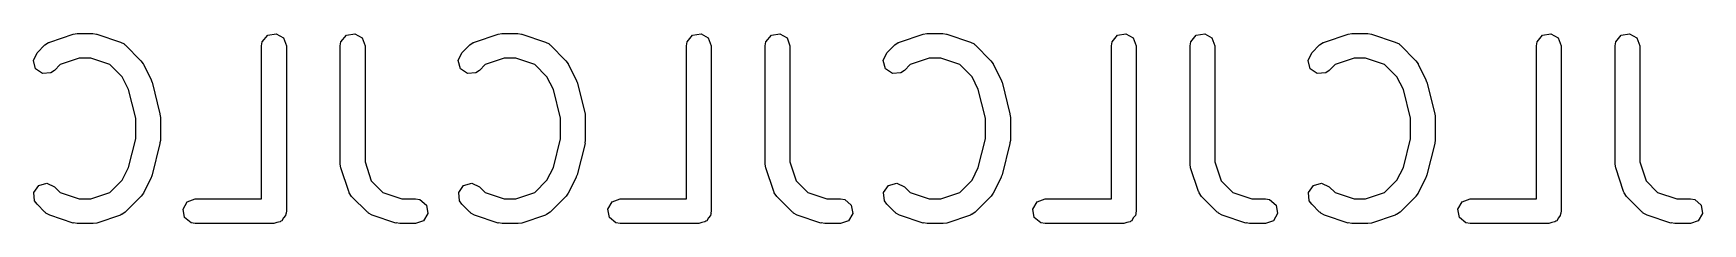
# Model space of a CAD drawing. Extents: x 99 to 497, y -208 to -173.
# Drawn here: x 486.46 to 496.56, y -174.52 to -173.37 of the extents above; entities outside this region: 1.
import ezdxf

# ---------------------------------------------------------------- set-up
doc = ezdxf.new("R2010")
doc.units = 0
doc.layers.add('BLACK', color=7, linetype='CONTINUOUS')

msp = doc.modelspace()

# ---------------------------------------------------------------- linework, layer by layer
at = {"layer": 'BLACK', "linetype": 'CONTINUOUS'}
for p, q in [((486.532, -173.437), (486.554, -173.422)), ((486.554, -173.422), (486.558, -173.422)), ((486.558, -173.422), (486.562, -173.419)), ((486.562, -173.419), (486.704, -173.371)), ((486.704, -173.371), (486.727, -173.368)), ((486.727, -173.368), (486.728, -173.367)), ((486.728, -173.367), (486.823, -173.367)), ((486.823, -173.367), (486.845, -173.371)), ((486.845, -173.371), (486.847, -173.371)), ((486.847, -173.371), (486.99, -173.419)), ((486.99, -173.419), (487.013, -173.431)), ((487.013, -173.431), (487.015, -173.435)), ((487.844, -173.442), (487.848, -173.417)), ((487.848, -173.417), (487.881, -173.377)), ((487.881, -173.377), (487.932, -173.369)), ((487.932, -173.369), (487.976, -173.394)), ((487.976, -173.394), (487.994, -173.442)), ((488.32, -173.442), (488.324, -173.417)), ((488.324, -173.417), (488.357, -173.377)), ((488.357, -173.377), (488.408, -173.369)), ((488.408, -173.369), (488.452, -173.394)), ((488.452, -173.394), (488.47, -173.442)), ((489.104, -173.437), (489.125, -173.422)), ((489.125, -173.422), (489.129, -173.422)), ((489.129, -173.422), (489.133, -173.419)), ((489.133, -173.419), (489.276, -173.371)), ((489.276, -173.371), (489.298, -173.368)), ((489.298, -173.368), (489.3, -173.367)), ((489.3, -173.367), (489.395, -173.367)), ((489.395, -173.367), (489.417, -173.371)), ((489.417, -173.371), (489.418, -173.371)), ((489.418, -173.371), (489.561, -173.419)), ((489.561, -173.419), (489.584, -173.431)), ((489.584, -173.431), (489.587, -173.435)), ((490.415, -173.442), (490.42, -173.417)), ((490.42, -173.417), (490.452, -173.377)), ((490.452, -173.377), (490.503, -173.369)), ((490.503, -173.369), (490.547, -173.394)), ((490.547, -173.394), (490.565, -173.442)), ((490.891, -173.442), (490.896, -173.417)), ((490.896, -173.417), (490.929, -173.377)), ((490.929, -173.377), (490.979, -173.369)), ((490.979, -173.369), (491.024, -173.394)), ((491.024, -173.394), (491.041, -173.442)), ((491.675, -173.437), (491.696, -173.422)), ((491.696, -173.422), (491.701, -173.422)), ((491.701, -173.422), (491.704, -173.419)), ((491.704, -173.419), (491.847, -173.371)), ((491.847, -173.371), (491.869, -173.368)), ((491.869, -173.368), (491.871, -173.367)), ((491.871, -173.367), (491.966, -173.367)), ((491.966, -173.367), (491.988, -173.371)), ((491.988, -173.371), (491.99, -173.371)), ((491.99, -173.371), (492.133, -173.419)), ((492.133, -173.419), (492.156, -173.431)), ((492.156, -173.431), (492.158, -173.435)), ((492.986, -173.442), (492.991, -173.417)), ((492.991, -173.417), (493.024, -173.377)), ((493.024, -173.377), (493.074, -173.369)), ((493.074, -173.369), (493.119, -173.394)), ((493.119, -173.394), (493.136, -173.442)), ((493.463, -173.442), (493.467, -173.417)), ((493.467, -173.417), (493.5, -173.377)), ((493.5, -173.377), (493.551, -173.369)), ((493.551, -173.369), (493.595, -173.394)), ((493.595, -173.394), (493.613, -173.442)), ((494.246, -173.437), (494.268, -173.422)), ((494.268, -173.422), (494.272, -173.422)), ((494.272, -173.422), (494.276, -173.419)), ((494.276, -173.419), (494.419, -173.371)), ((494.419, -173.371), (494.441, -173.368)), ((494.441, -173.368), (494.442, -173.367)), ((494.442, -173.367), (494.538, -173.367)), ((494.538, -173.367), (494.56, -173.371)), ((494.56, -173.371), (494.561, -173.371)), ((494.561, -173.371), (494.704, -173.419)), ((494.704, -173.419), (494.727, -173.431)), ((494.727, -173.431), (494.729, -173.435)), ((495.558, -173.442), (495.562, -173.417)), ((495.562, -173.417), (495.595, -173.377)), ((495.595, -173.377), (495.646, -173.369)), ((495.646, -173.369), (495.69, -173.394)), ((495.69, -173.394), (495.708, -173.442)), ((496.034, -173.442), (496.039, -173.417)), ((496.039, -173.417), (496.072, -173.377)), ((496.072, -173.377), (496.122, -173.369)), ((496.122, -173.369), (496.166, -173.394)), ((496.166, -173.394), (496.184, -173.442)), ((486.463, -173.531), (486.485, -173.485)), ((486.476, -173.581), (486.463, -173.531)), ((486.485, -173.485), (486.532, -173.437)), ((486.74, -173.517), (486.626, -173.556)), ((486.811, -173.517), (486.74, -173.517)), ((486.926, -173.556), (486.811, -173.517)), ((487.015, -173.435), (487.019, -173.437)), ((487.019, -173.437), (487.114, -173.532)), ((487.114, -173.532), (487.127, -173.551)), ((487.844, -174.367), (487.844, -173.442)), ((487.994, -173.442), (487.994, -174.442)), ((488.32, -174.157), (488.32, -173.442)), ((488.47, -173.442), (488.47, -174.144)), ((489.034, -173.531), (489.056, -173.485)), ((489.048, -173.581), (489.034, -173.531)), ((489.056, -173.485), (489.104, -173.437)), ((489.312, -173.517), (489.197, -173.556)), ((489.383, -173.517), (489.312, -173.517)), ((489.497, -173.556), (489.383, -173.517)), ((489.587, -173.435), (489.591, -173.437)), ((489.591, -173.437), (489.686, -173.532)), ((489.686, -173.532), (489.699, -173.551)), ((490.415, -174.367), (490.415, -173.442)), ((490.565, -173.442), (490.565, -174.442)), ((490.891, -174.157), (490.891, -173.442)), ((491.041, -173.442), (491.041, -174.144)), ((491.606, -173.531), (491.627, -173.485)), ((491.619, -173.581), (491.606, -173.531)), ((491.627, -173.485), (491.675, -173.437)), ((491.883, -173.517), (491.769, -173.556)), ((491.954, -173.517), (491.883, -173.517)), ((492.069, -173.556), (491.954, -173.517)), ((492.158, -173.435), (492.162, -173.437)), ((492.162, -173.437), (492.257, -173.532)), ((492.257, -173.532), (492.27, -173.551)), ((492.986, -174.367), (492.986, -173.442)), ((493.136, -173.442), (493.136, -174.442)), ((493.463, -174.157), (493.463, -173.442)), ((493.613, -173.442), (493.613, -174.144)), ((494.177, -173.531), (494.199, -173.485)), ((494.19, -173.581), (494.177, -173.531)), ((494.199, -173.485), (494.246, -173.437)), ((494.455, -173.517), (494.34, -173.556)), ((494.525, -173.517), (494.455, -173.517)), ((494.64, -173.556), (494.525, -173.517)), ((494.729, -173.435), (494.734, -173.437)), ((494.734, -173.437), (494.829, -173.532)), ((494.829, -173.532), (494.842, -173.551)), ((495.558, -174.367), (495.558, -173.442)), ((495.708, -173.442), (495.708, -174.442)), ((496.034, -174.157), (496.034, -173.442)), ((496.184, -173.442), (496.184, -174.144)), ((486.518, -173.61), (486.476, -173.581)), ((486.569, -173.606), (486.518, -173.61)), ((486.591, -173.591), (486.569, -173.606)), ((486.626, -173.556), (486.591, -173.591)), ((487, -173.63), (486.926, -173.556)), ((487.038, -173.707), (487, -173.63)), ((487.127, -173.551), (487.129, -173.552)), ((487.129, -173.552), (487.176, -173.647)), ((489.09, -173.61), (489.048, -173.581)), ((489.141, -173.606), (489.09, -173.61)), ((489.162, -173.591), (489.141, -173.606)), ((489.197, -173.556), (489.162, -173.591)), ((489.571, -173.63), (489.497, -173.556)), ((489.61, -173.707), (489.571, -173.63)), ((489.699, -173.551), (489.7, -173.552)), ((489.7, -173.552), (489.748, -173.647)), ((491.661, -173.61), (491.619, -173.581)), ((491.712, -173.606), (491.661, -173.61)), ((491.734, -173.591), (491.712, -173.606)), ((491.769, -173.556), (491.734, -173.591)), ((492.143, -173.63), (492.069, -173.556)), ((492.181, -173.707), (492.143, -173.63)), ((492.27, -173.551), (492.271, -173.552)), ((492.271, -173.552), (492.319, -173.647)), ((494.232, -173.61), (494.19, -173.581)), ((494.284, -173.606), (494.232, -173.61)), ((494.305, -173.591), (494.284, -173.606)), ((494.34, -173.556), (494.305, -173.591)), ((494.714, -173.63), (494.64, -173.556)), ((494.753, -173.707), (494.714, -173.63)), ((494.842, -173.551), (494.843, -173.552)), ((494.843, -173.552), (494.89, -173.647)), ((487.082, -173.88), (487.038, -173.707)), ((487.176, -173.647), (487.18, -173.659)), ((487.18, -173.659), (487.182, -173.662)), ((487.182, -173.662), (487.229, -173.853)), ((489.653, -173.88), (489.61, -173.707)), ((489.748, -173.647), (489.751, -173.659)), ((489.751, -173.659), (489.753, -173.662)), ((489.753, -173.662), (489.801, -173.853)), ((492.225, -173.88), (492.181, -173.707)), ((492.319, -173.647), (492.323, -173.659)), ((492.323, -173.659), (492.325, -173.662)), ((492.325, -173.662), (492.372, -173.853)), ((494.796, -173.88), (494.753, -173.707)), ((494.89, -173.647), (494.894, -173.659)), ((494.894, -173.659), (494.896, -173.662)), ((494.896, -173.662), (494.944, -173.853)), ((487.082, -174.005), (487.082, -173.88)), ((487.229, -173.853), (487.23, -173.868)), ((487.23, -173.868), (487.232, -173.871)), ((487.232, -173.871), (487.232, -174.014)), ((489.653, -174.005), (489.653, -173.88)), ((489.801, -173.853), (489.802, -173.868)), ((489.802, -173.868), (489.803, -173.871)), ((489.803, -173.871), (489.803, -174.014)), ((492.225, -174.005), (492.225, -173.88)), ((492.372, -173.853), (492.373, -173.868)), ((492.373, -173.868), (492.375, -173.871)), ((492.375, -173.871), (492.375, -174.014)), ((494.796, -174.005), (494.796, -173.88)), ((494.944, -173.853), (494.945, -173.868)), ((494.945, -173.868), (494.946, -173.871)), ((494.946, -173.871), (494.946, -174.014)), ((487.038, -174.178), (487.082, -174.005)), ((487.229, -174.032), (487.182, -174.222)), ((487.232, -174.014), (487.229, -174.029)), ((487.229, -174.029), (487.229, -174.032)), ((489.61, -174.178), (489.653, -174.005)), ((489.801, -174.032), (489.753, -174.222)), ((489.803, -174.014), (489.8, -174.029)), ((489.8, -174.029), (489.801, -174.032)), ((492.181, -174.178), (492.225, -174.005)), ((492.372, -174.032), (492.325, -174.222)), ((492.375, -174.014), (492.372, -174.029)), ((492.372, -174.029), (492.372, -174.032)), ((494.753, -174.178), (494.796, -174.005)), ((494.944, -174.032), (494.896, -174.222)), ((494.946, -174.014), (494.943, -174.029)), ((494.943, -174.029), (494.944, -174.032)), ((487, -174.255), (487.038, -174.178)), ((487.176, -174.238), (487.129, -174.333)), ((487.177, -174.234), (487.176, -174.238)), ((487.182, -174.222), (487.177, -174.234)), ((488.32, -174.158), (488.32, -174.157)), ((488.324, -174.18), (488.32, -174.158)), ((488.371, -174.323), (488.324, -174.18)), ((488.47, -174.144), (488.508, -174.259)), ((489.571, -174.255), (489.61, -174.178)), ((489.748, -174.238), (489.7, -174.333)), ((489.753, -174.222), (489.748, -174.234)), ((489.748, -174.234), (489.748, -174.238)), ((490.892, -174.158), (490.891, -174.157)), ((490.895, -174.18), (490.892, -174.158)), ((490.943, -174.323), (490.895, -174.18)), ((491.041, -174.144), (491.079, -174.259)), ((492.143, -174.255), (492.181, -174.178)), ((492.319, -174.238), (492.271, -174.333)), ((492.325, -174.222), (492.319, -174.234)), ((492.319, -174.234), (492.319, -174.238)), ((493.463, -174.158), (493.463, -174.157)), ((493.466, -174.18), (493.463, -174.158)), ((493.514, -174.323), (493.466, -174.18)), ((493.613, -174.144), (493.651, -174.259)), ((494.714, -174.255), (494.753, -174.178)), ((494.89, -174.238), (494.843, -174.333)), ((494.891, -174.234), (494.89, -174.238)), ((494.896, -174.222), (494.891, -174.234)), ((496.035, -174.158), (496.034, -174.157)), ((496.038, -174.18), (496.035, -174.158)), ((496.086, -174.323), (496.038, -174.18)), ((496.184, -174.144), (496.222, -174.259)), ((486.465, -174.328), (486.495, -174.286)), ((486.47, -174.379), (486.465, -174.328)), ((486.495, -174.286), (486.544, -174.272)), ((486.544, -174.272), (486.591, -174.294)), ((486.591, -174.294), (486.626, -174.329)), ((486.626, -174.329), (486.74, -174.367)), ((486.811, -174.367), (486.926, -174.329)), ((486.926, -174.329), (487, -174.255)), ((487.129, -174.333), (487.115, -174.351)), ((488.374, -174.327), (488.371, -174.323)), ((488.374, -174.331), (488.374, -174.327)), ((488.389, -174.353), (488.374, -174.331)), ((488.508, -174.259), (488.578, -174.329)), ((488.578, -174.329), (488.693, -174.367)), ((489.037, -174.328), (489.066, -174.286)), ((489.041, -174.379), (489.037, -174.328)), ((489.066, -174.286), (489.116, -174.272)), ((489.116, -174.272), (489.162, -174.294)), ((489.162, -174.294), (489.197, -174.329)), ((489.197, -174.329), (489.312, -174.367)), ((489.383, -174.367), (489.497, -174.329)), ((489.497, -174.329), (489.571, -174.255)), ((489.7, -174.333), (489.687, -174.351)), ((490.945, -174.327), (490.943, -174.323)), ((490.946, -174.331), (490.945, -174.327)), ((490.961, -174.353), (490.946, -174.331)), ((491.079, -174.259), (491.15, -174.329)), ((491.15, -174.329), (491.264, -174.367)), ((491.608, -174.328), (491.637, -174.286)), ((491.613, -174.379), (491.608, -174.328)), ((491.637, -174.286), (491.687, -174.272)), ((491.687, -174.272), (491.734, -174.294)), ((491.734, -174.294), (491.769, -174.329)), ((491.769, -174.329), (491.883, -174.367)), ((491.954, -174.367), (492.069, -174.329)), ((492.069, -174.329), (492.143, -174.255)), ((492.271, -174.333), (492.258, -174.351)), ((493.517, -174.327), (493.514, -174.323)), ((493.517, -174.331), (493.517, -174.327)), ((493.532, -174.353), (493.517, -174.331)), ((493.651, -174.259), (493.721, -174.329)), ((493.721, -174.329), (493.836, -174.367)), ((494.179, -174.328), (494.209, -174.286)), ((494.184, -174.379), (494.179, -174.328)), ((494.209, -174.286), (494.258, -174.272)), ((494.258, -174.272), (494.305, -174.294)), ((494.305, -174.294), (494.34, -174.329)), ((494.34, -174.329), (494.455, -174.367)), ((494.525, -174.367), (494.64, -174.329)), ((494.64, -174.329), (494.714, -174.255)), ((494.843, -174.333), (494.829, -174.351)), ((496.088, -174.327), (496.086, -174.323)), ((496.089, -174.331), (496.088, -174.327)), ((496.104, -174.353), (496.089, -174.331)), ((496.222, -174.259), (496.292, -174.329)), ((496.292, -174.329), (496.407, -174.367)), ((486.485, -174.4), (486.47, -174.379)), ((486.532, -174.448), (486.485, -174.4)), ((486.74, -174.367), (486.811, -174.367)), ((487.114, -174.353), (487.019, -174.448)), ((487.115, -174.351), (487.114, -174.353)), ((487.369, -174.429), (487.394, -174.385)), ((487.377, -174.48), (487.369, -174.429)), ((487.394, -174.385), (487.442, -174.367)), ((487.442, -174.367), (487.844, -174.367)), ((487.994, -174.442), (487.992, -174.452)), ((488.485, -174.448), (488.389, -174.353)), ((488.693, -174.367), (488.776, -174.367)), ((488.776, -174.367), (488.801, -174.372)), ((488.801, -174.372), (488.841, -174.405)), ((488.841, -174.405), (488.85, -174.455)), ((489.056, -174.4), (489.041, -174.379)), ((489.104, -174.448), (489.056, -174.4)), ((489.312, -174.367), (489.383, -174.367)), ((489.686, -174.353), (489.591, -174.448)), ((489.687, -174.351), (489.686, -174.353)), ((489.94, -174.429), (489.966, -174.385)), ((489.949, -174.48), (489.94, -174.429)), ((489.966, -174.385), (490.014, -174.367)), ((490.014, -174.367), (490.415, -174.367)), ((490.565, -174.442), (490.563, -174.452)), ((491.056, -174.448), (490.961, -174.353)), ((491.264, -174.367), (491.347, -174.367)), ((491.347, -174.367), (491.373, -174.372)), ((491.373, -174.372), (491.412, -174.405)), ((491.412, -174.405), (491.421, -174.455)), ((491.627, -174.4), (491.613, -174.379)), ((491.675, -174.448), (491.627, -174.4)), ((491.883, -174.367), (491.954, -174.367)), ((492.257, -174.353), (492.162, -174.448)), ((492.258, -174.351), (492.257, -174.353)), ((492.511, -174.429), (492.537, -174.385)), ((492.52, -174.48), (492.511, -174.429)), ((492.537, -174.385), (492.585, -174.367)), ((492.585, -174.367), (492.986, -174.367)), ((493.136, -174.442), (493.135, -174.452)), ((493.627, -174.448), (493.532, -174.353)), ((493.836, -174.367), (493.919, -174.367)), ((493.919, -174.367), (493.944, -174.372)), ((493.944, -174.372), (493.984, -174.405)), ((493.984, -174.405), (493.992, -174.455)), ((494.199, -174.4), (494.184, -174.379)), ((494.246, -174.448), (494.199, -174.4)), ((494.455, -174.367), (494.525, -174.367)), ((494.829, -174.353), (494.734, -174.448)), ((494.829, -174.351), (494.829, -174.353)), ((495.083, -174.429), (495.108, -174.385)), ((495.092, -174.48), (495.083, -174.429)), ((495.108, -174.385), (495.157, -174.367)), ((495.157, -174.367), (495.558, -174.367)), ((495.708, -174.442), (495.706, -174.452)), ((496.199, -174.448), (496.104, -174.353)), ((496.407, -174.367), (496.49, -174.367)), ((496.49, -174.367), (496.516, -174.372)), ((496.516, -174.372), (496.555, -174.405)), ((496.555, -174.405), (496.564, -174.455)), ((486.536, -174.45), (486.532, -174.448)), ((486.539, -174.454), (486.536, -174.45)), ((486.562, -174.466), (486.539, -174.454)), ((486.704, -174.514), (486.562, -174.466)), ((486.706, -174.513), (486.704, -174.514)), ((486.728, -174.517), (486.706, -174.513)), ((486.823, -174.517), (486.728, -174.517)), ((486.825, -174.517), (486.823, -174.517)), ((486.847, -174.514), (486.825, -174.517)), ((486.99, -174.466), (486.847, -174.514)), ((486.993, -174.463), (486.99, -174.466)), ((486.998, -174.463), (486.993, -174.463)), ((487.019, -174.448), (486.998, -174.463)), ((487.417, -174.513), (487.377, -174.48)), ((487.442, -174.517), (487.417, -174.513)), ((487.919, -174.517), (487.442, -174.517)), ((487.937, -174.511), (487.919, -174.517)), ((487.956, -174.507), (487.937, -174.511)), ((487.96, -174.502), (487.956, -174.507)), ((487.967, -174.5), (487.96, -174.502)), ((487.977, -174.483), (487.967, -174.5)), ((487.989, -174.468), (487.977, -174.483)), ((487.991, -174.458), (487.989, -174.468)), ((487.992, -174.455), (487.991, -174.458)), ((487.992, -174.452), (487.992, -174.455)), ((488.489, -174.45), (488.485, -174.448)), ((488.491, -174.454), (488.489, -174.45)), ((488.514, -174.466), (488.491, -174.454)), ((488.657, -174.514), (488.514, -174.466)), ((488.658, -174.513), (488.657, -174.514)), ((488.68, -174.517), (488.658, -174.513)), ((488.776, -174.517), (488.68, -174.517)), ((488.824, -174.5), (488.776, -174.517)), ((488.85, -174.455), (488.824, -174.5)), ((489.108, -174.45), (489.104, -174.448)), ((489.11, -174.454), (489.108, -174.45)), ((489.133, -174.466), (489.11, -174.454)), ((489.276, -174.514), (489.133, -174.466)), ((489.277, -174.513), (489.276, -174.514)), ((489.3, -174.517), (489.277, -174.513)), ((489.395, -174.517), (489.3, -174.517)), ((489.396, -174.517), (489.395, -174.517)), ((489.418, -174.514), (489.396, -174.517)), ((489.561, -174.466), (489.418, -174.514)), ((489.565, -174.463), (489.561, -174.466)), ((489.569, -174.463), (489.565, -174.463)), ((489.591, -174.448), (489.569, -174.463)), ((489.988, -174.513), (489.949, -174.48)), ((490.014, -174.517), (489.988, -174.513)), ((490.49, -174.517), (490.014, -174.517)), ((490.508, -174.511), (490.49, -174.517)), ((490.527, -174.507), (490.508, -174.511)), ((490.532, -174.502), (490.527, -174.507)), ((490.538, -174.5), (490.532, -174.502)), ((490.548, -174.483), (490.538, -174.5)), ((490.56, -174.468), (490.548, -174.483)), ((490.562, -174.458), (490.56, -174.468)), ((490.564, -174.455), (490.562, -174.458)), ((490.563, -174.452), (490.564, -174.455)), ((491.06, -174.45), (491.056, -174.448)), ((491.062, -174.454), (491.06, -174.45)), ((491.085, -174.466), (491.062, -174.454)), ((491.228, -174.514), (491.085, -174.466)), ((491.23, -174.513), (491.228, -174.514)), ((491.252, -174.517), (491.23, -174.513)), ((491.347, -174.517), (491.252, -174.517)), ((491.395, -174.5), (491.347, -174.517)), ((491.421, -174.455), (491.395, -174.5)), ((491.679, -174.45), (491.675, -174.448)), ((491.681, -174.454), (491.679, -174.45)), ((491.704, -174.466), (491.681, -174.454)), ((491.847, -174.514), (491.704, -174.466)), ((491.849, -174.513), (491.847, -174.514)), ((491.871, -174.517), (491.849, -174.513)), ((491.966, -174.517), (491.871, -174.517)), ((491.968, -174.517), (491.966, -174.517)), ((491.99, -174.514), (491.968, -174.517)), ((492.133, -174.466), (491.99, -174.514)), ((492.136, -174.463), (492.133, -174.466)), ((492.141, -174.463), (492.136, -174.463)), ((492.162, -174.448), (492.141, -174.463)), ((492.56, -174.513), (492.52, -174.48)), ((492.585, -174.517), (492.56, -174.513)), ((493.061, -174.517), (492.585, -174.517)), ((493.08, -174.511), (493.061, -174.517)), ((493.099, -174.507), (493.08, -174.511)), ((493.103, -174.502), (493.099, -174.507)), ((493.11, -174.5), (493.103, -174.502)), ((493.119, -174.483), (493.11, -174.5)), ((493.132, -174.468), (493.119, -174.483)), ((493.134, -174.458), (493.132, -174.468)), ((493.135, -174.455), (493.134, -174.458)), ((493.135, -174.452), (493.135, -174.455)), ((493.632, -174.45), (493.627, -174.448)), ((493.634, -174.454), (493.632, -174.45)), ((493.657, -174.466), (493.634, -174.454)), ((493.8, -174.514), (493.657, -174.466)), ((493.801, -174.513), (493.8, -174.514)), ((493.823, -174.517), (493.801, -174.513)), ((493.919, -174.517), (493.823, -174.517)), ((493.967, -174.5), (493.919, -174.517)), ((493.992, -174.455), (493.967, -174.5)), ((494.251, -174.45), (494.246, -174.448)), ((494.253, -174.454), (494.251, -174.45)), ((494.276, -174.466), (494.253, -174.454)), ((494.419, -174.514), (494.276, -174.466)), ((494.42, -174.513), (494.419, -174.514)), ((494.442, -174.517), (494.42, -174.513)), ((494.538, -174.517), (494.442, -174.517)), ((494.539, -174.517), (494.538, -174.517)), ((494.561, -174.514), (494.539, -174.517)), ((494.704, -174.466), (494.561, -174.514)), ((494.708, -174.463), (494.704, -174.466)), ((494.712, -174.463), (494.708, -174.463)), ((494.734, -174.448), (494.712, -174.463)), ((495.131, -174.513), (495.092, -174.48)), ((495.157, -174.517), (495.131, -174.513)), ((495.633, -174.517), (495.157, -174.517)), ((495.651, -174.511), (495.633, -174.517)), ((495.67, -174.507), (495.651, -174.511)), ((495.675, -174.502), (495.67, -174.507)), ((495.681, -174.5), (495.675, -174.502)), ((495.691, -174.483), (495.681, -174.5)), ((495.703, -174.468), (495.691, -174.483)), ((495.705, -174.458), (495.703, -174.468)), ((495.707, -174.455), (495.705, -174.458)), ((495.706, -174.452), (495.707, -174.455)), ((496.203, -174.45), (496.199, -174.448)), ((496.205, -174.454), (496.203, -174.45)), ((496.228, -174.466), (496.205, -174.454)), ((496.371, -174.514), (496.228, -174.466)), ((496.373, -174.513), (496.371, -174.514)), ((496.395, -174.517), (496.373, -174.513)), ((496.49, -174.517), (496.395, -174.517)), ((496.538, -174.5), (496.49, -174.517)), ((496.564, -174.455), (496.538, -174.5))]:
    msp.add_line(p, q, dxfattribs=at)
at = {"layer": 'BLACK'}
msp.add_circle((99.06, -207.772), 0.5, dxfattribs=at)

doc.saveas('drawing.dxf')
